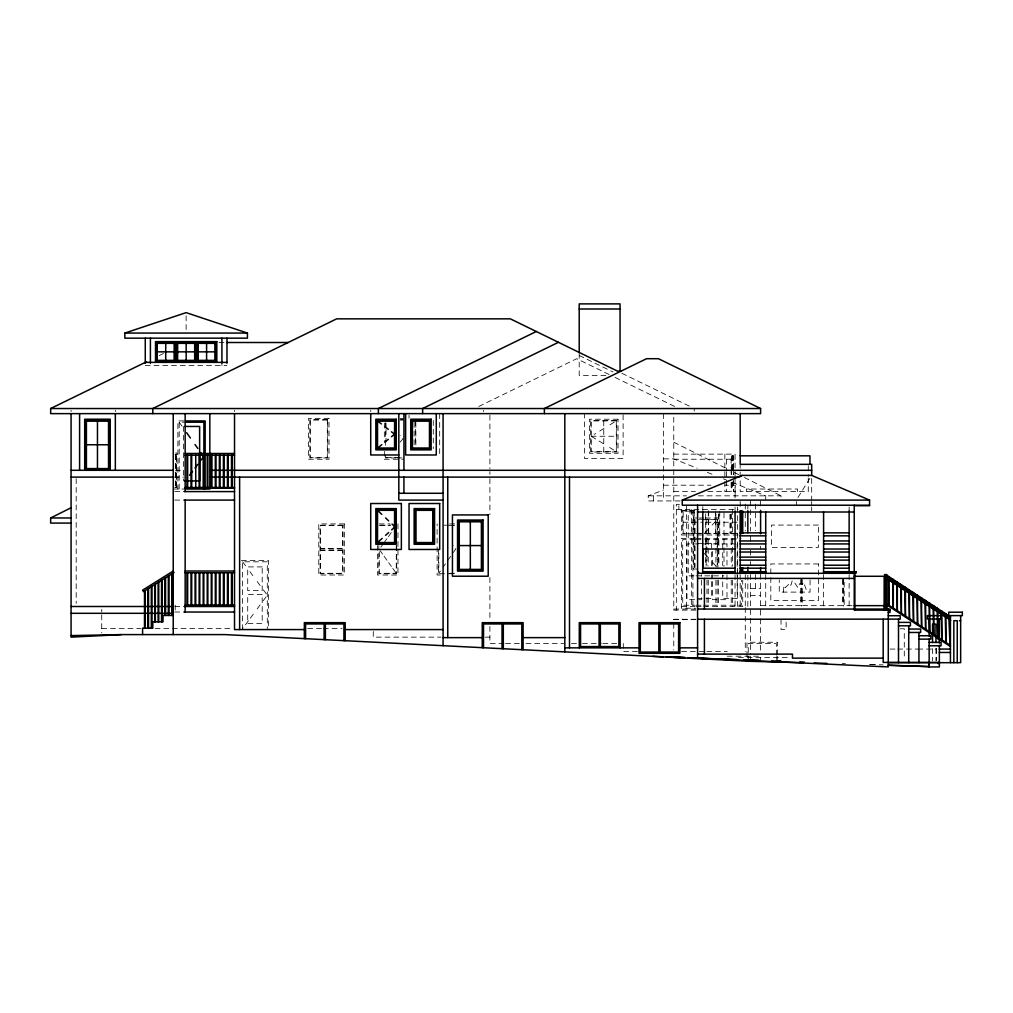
<?xml version="1.0" encoding="UTF-8"?>
<svg xmlns="http://www.w3.org/2000/svg" width="1013" height="1013" viewBox="0 0 1013 1013"><rect width="100%" height="100%" fill="white"/><g stroke="black" fill="none" stroke-linecap="round" stroke-linejoin="round"><path stroke-width="0.75" stroke-dasharray="5 3.75" d="M373.328 631.466L373.227 637.139L441.022 637.139M735.058 495.838L735.286 485.202L724.852 485.202M783.315 592.111L784.011 585.514L785.189 587.667L789.823 583.311L790.026 585.058L790.963 585.083L792.204 580.816L793.799 581.449L797.965 587.717L799.586 583.653L802.613 584.159L803.727 582.45L806.513 590.541L806.082 592.111M797.94 497.535L810.615 477.11M440.402 571.028L438.819 573.295L438.819 550.236M443.162 567.077L445.441 563.798M447.822 560.404L450.62 556.39M453.292 552.554L455.85 548.881L453.292 545.412M380.901 547.121L382.572 544.791M384.066 542.702L387.029 538.549M388.372 536.687L391.575 532.18M248.426 620.754L242.614 628.63L242.614 561.81L267.293 561.81L267.293 628.63M250.3 618.209L255.111 611.713M257.175 608.914L261.227 603.431M263.127 600.861L267.293 595.213L263.127 589.566M400.034 442.149L403.073 438.794L400.034 435.451M704.428 533.42L709.353 528.115M712.114 525.127L717.191 519.669L698.21 519.669M595.745 439.022L591.199 436.248L595.745 433.475M599.721 431.044L606.445 426.942M609.953 424.802L616.309 420.927L616.309 451.57L591.199 451.57L591.199 420.927L616.309 420.927M159.218 355.576L163.448 353.512M478.832 406.454L576.726 358.703L609.357 374.62M680.065 500.941L648.231 500.941L648.231 495.838L663.553 490.001M218.998 342.508L225.291 342.508M145.264 365.414L226.988 365.414M605.913 375.392L579.208 375.392L579.208 352.435M400.059 418.369L403.199 418.369M400.515 419.648L403.503 419.648M399.97 420.066L403.073 420.066M183.961 420.927L177.908 420.927L177.908 489.026M179.187 489.026L179.187 422.206L183.822 422.206M591.199 436.248L616.309 436.248M673.772 454.128L735.058 454.128L735.058 477.11M174.983 454.698L176.908 454.698L176.908 453.001L174.983 453.001L175.578 454.976M386.042 457.521L403.073 457.521M396.045 457.952L385.624 457.952L385.624 451.823M397.539 457.952L402.009 457.952M663.553 458.864L673.772 458.864L697.121 468.259M384.345 459.231L403.199 459.231M673.772 459.231L735.058 459.231M175.376 470.298L183.277 470.298M174.084 477.11L183.568 477.11M663.553 485.202L710.923 485.202M173.236 489.026L183.822 489.026M174.717 491.584L184.227 491.584M673.772 491.584L695.437 491.584M707.821 491.584L735.058 491.584M648.231 495.838L686.396 495.838M698.362 495.838L781.036 495.838L781.036 499.662M174.717 500.093L184.227 500.093M679.47 504.347L676.329 504.347L676.329 610.117M676.329 509.45L738.084 509.45M694.969 510.729L682.711 510.729L682.711 533.712L694.969 533.712M694.601 510.843L678.875 510.843L678.875 505.728M694.462 512.857L688.245 512.857L688.245 575.853L694.462 575.853M693.348 517.972L697.856 517.972M699.363 517.972L703.87 517.972M705.365 517.972L718.888 517.972M699.223 519.238L703.82 519.238M705.352 519.238L717.609 519.238L717.609 567.761M683.142 522.227L702.11 522.227M705.998 522.227L737.857 522.227M379.103 523.924L390.106 523.924M449.696 523.924L455.977 523.924M380.306 525.203L390.727 525.203M444.352 525.203L453.292 525.203M379.242 525.633L390.068 525.633M449.658 525.633L455.85 525.633M702.11 533.294L683.142 533.294L683.142 511.16L694.209 511.16L694.209 533.294M705.998 533.294L741.022 533.294M695.994 533.712L741.453 533.712M738.084 534.991L681.432 534.991L681.432 509.45M694.956 538.397L681.432 538.397L681.432 608.205L695.361 608.205M696.159 538.397L741.225 538.397M694.969 539.676L682.711 539.676L682.711 605.217L694.969 605.217M695.994 539.676L738.388 539.676M698.21 543.5L702.959 543.5M706.124 543.5L717.191 543.5M735.742 543.93L712.506 543.93L712.506 546.906M320.07 548.831L343.052 548.831M320.07 550.097L343.052 550.097M241.335 560.531L268.572 560.531L268.572 628.63M697.856 569.04L693.348 569.04L693.348 511.16M396.26 545.614L396.26 573.295L379.242 573.295L379.242 549.464M449.658 573.295L455.85 573.295M453.292 573.725L438.401 573.725L438.401 550.249M440.262 575.004L437.122 575.004L437.122 523.924M696.02 575.853L723.991 575.853M750.392 588.616L760.598 588.616M750.392 595.429L760.598 595.429M697.185 598.417L711.658 598.417L711.658 575.067M695.994 605.217L702.629 605.217M703.655 605.217L741.453 605.217L741.453 580.246M760.598 605.647L800.701 605.647L800.701 579.373M851.92 605.647L844.171 605.647L844.171 579.373M174.806 606.496L184.227 606.496M681.432 606.496L694.956 606.496M696.159 606.496L702.465 606.496M703.668 606.496L742.719 606.496L742.719 580.183M673.772 609.054L695.88 609.054M695.88 610.117L673.772 610.117L673.772 413.633M174.717 612.029L185.151 612.029M695.88 619.272L673.772 619.272L673.772 649.89M673.772 619.475L695.855 619.475M101.731 628.63L140.946 628.63M155.052 628.63L170.741 628.63M172.311 628.63L233.484 628.63M307.686 628.63L321.767 628.63M323.324 628.63L342.103 628.63M900.24 628.769L904.28 628.769L904.28 658.994M485.176 637.139L489.899 637.139M504.018 643.546L489.899 643.546L489.899 626.161M505.588 643.546L519.72 643.546M525.988 643.546L563.659 643.546M571.497 643.546L580.918 643.546M582.488 643.546L601.317 643.546M602.887 643.546L620.146 643.546M889.996 649.067L897.087 649.067M897.708 649.067L917.474 649.067M917.765 649.067L936.443 649.067M637.456 651.625L623.286 651.625L623.286 643.546M681.559 651.625L705.187 651.625M706.77 651.625L727.245 651.625M727.245 656.209L760.598 656.209L760.598 660.033M738.439 657.412L790.495 657.412M842.221 663.414L845.374 663.528M870.585 664.439L883.184 664.895M869.407 664.515L877.271 664.807M707.34 472.362L713.177 474.704M723.383 478.82L726.308 479.985M732.146 482.34L765.714 495.838L765.714 499.662M621.843 373.24L689.954 406.454M579.208 355.474L613.017 371.961M615.03 377.393L674.62 406.454M673.772 442.2L725.992 468.31M734.463 472.552L738.692 474.666M744.34 477.49L781.036 495.838M599.088 441.06L606.445 445.555M609.585 447.467L616.309 451.57M703.807 552.933L709.353 558.897M712.848 562.658L716.318 566.406M242.614 561.81L247.716 568.724M249.856 571.623L254.921 578.461M257.175 581.525L261.227 587.008M380.078 550.629L382.572 554.136M384.066 556.226L387.029 560.379M388.65 562.646L391.373 566.457M392.803 568.445L396.26 573.295M179.187 422.206L182.581 426.98M797.586 491.584L797.522 489.026L746.328 489.026L746.328 491.584M936.594 648.472L936.594 660.514M935.961 648.586L935.961 660.881M932.555 648.586L932.555 660.881M849.135 506.994L849.135 510.831M849.135 574.612L849.135 609.054M843.512 579.398L843.512 605.926M843.247 579.398L843.247 605.926M842.575 579.373L842.575 605.647L802.296 605.647L802.296 579.373M823.594 574.612L823.594 605.939M811.679 478.491L811.679 500.093M811.679 501.498L811.679 505.715M811.679 506.994L811.679 510.831M810.058 579.955L810.058 592.111L779.25 592.111L779.25 579.955M808.273 465.853L808.273 476.439M808.273 477.959L808.273 491.584L740.174 491.584L740.174 465.157M801.638 579.398L801.638 605.926M801.372 579.398L801.372 605.926M796.357 501.498L796.357 505.715M786.139 622.185L786.139 629.478L781.036 629.478L781.036 619.475M777.629 654.791L777.629 642.255L746.986 642.255L746.986 658.475M777.629 656.361L777.629 659.501M776.351 655.183L776.351 643.534L748.252 643.534L748.252 659.995M776.351 656.639L776.351 659.564M765.714 574.612L765.714 605.939M760.598 500.941L760.598 508.779M760.598 546.248L760.598 549.198M760.598 574.282L760.598 609.459M760.598 610.117L760.598 652.461M755.495 504.069L755.495 530.685M755.495 574.536L755.495 588.616M750.392 500.941L750.392 531.091M750.392 536.194L750.392 542.183M750.392 550.11L750.392 557.732M750.392 561.557L750.392 565.621M750.392 574.536L750.392 654.639M750.392 656.209L750.392 658.754M747.835 505.918L747.835 509.07M747.835 575.156L747.835 606.622M745.277 504.081L745.277 530.736M745.277 574.65L745.277 606.015M745.277 607.585L745.277 651.498M740.174 501.498L740.174 512.008M740.174 574.548L740.174 606.027M737.616 506.905L737.616 573.624M737.616 575.194L737.616 606.496M737.185 543.93L737.185 570.395M737.185 571.952L737.185 598.417L722.725 598.417L722.725 575.067M735.058 478.453L735.058 497.826M735.058 506.994L735.058 509.552M735.058 574.612L735.058 609.054M733.577 468.259L733.577 455.825L731.12 455.825L731.12 468.259M733.577 469.817L733.577 474.477M733.577 480.694L733.577 491.584M733.361 455.825L733.361 474.628M733.361 480.795L733.361 491.584M732.513 455.825L732.513 471.222M732.513 482.011L732.513 488.177L732.196 482.011M732.513 509.45L732.513 534.991M732.513 538.397L732.513 566.254M732.513 580.183L732.513 606.496M732.196 455.825L732.196 471.222M731.665 455.825L731.665 470.298M731.665 471.653L731.665 474.388M731.665 482.897L731.665 491.584M731.234 513.794L731.234 533.712M731.234 539.676L731.234 566.014M731.234 580.132L731.234 605.217M731.12 469.817L731.12 474.477M731.12 482.251L731.12 491.584M730.804 514.313L730.804 533.294M729.955 514.313L729.955 533.294M726.979 543.93L726.979 546.906M726.979 551.439L726.979 565.457M726.979 574.789L726.979 599.683L712.506 599.683L712.506 574.789M726.549 459.231L726.549 470.298M726.549 471.653L726.549 491.584M724.852 454.128L724.852 479.997M724.852 481.454L724.852 491.584M723.991 512.857L723.991 566.406M722.725 543.93L722.725 565.723M719.736 511.16L719.736 533.712M718.888 514.313L718.888 565.95M718.458 513.794L718.458 533.712M718.458 539.676L718.458 566.204M718.458 580.246L718.458 605.217M717.191 519.669L717.191 567.343M717.191 580.183L717.191 606.496M715.912 513.794L715.912 533.712M715.912 539.676L715.912 566.204M715.912 580.246L715.912 605.217M715.482 511.16L715.482 533.294M712.506 551.439L712.506 565.457M711.658 565.723L711.658 543.93L686.966 543.93L686.966 599.683L701.439 599.683L701.439 574.789M708.669 511.16L708.669 533.294M708.252 510.729L708.252 533.712M708.252 539.676L708.252 566.014M708.252 580.132L708.252 605.217M706.973 538.397L706.973 566.102M706.973 580.082L706.973 606.496M706.124 519.669L706.124 549.464M706.124 550.958L706.124 567.343M705.694 513.794L705.694 533.712M705.694 539.676L705.694 566.014M702.807 506.563L702.807 512.008M695.057 519.669L695.057 567.343M694.627 519.238L694.627 567.761M694.209 408.53L694.209 411.075M692.93 510.729L692.93 533.712M692.93 539.676L692.93 605.217M691.651 509.45L691.651 534.991M691.651 538.397L691.651 606.496M686.535 505.918L686.535 608.205M663.553 413.633L663.553 500.941M653.347 495.838L653.347 500.941M623.122 414.899L623.122 458.383L584.387 458.383L584.387 413.633M603.761 420.927L603.761 451.57M489.899 415.203L489.899 468.728M489.899 471.653L489.899 474.388M489.899 478.68L489.899 514.794M489.899 577.524L489.899 619.994M483.404 410.227L483.404 411.557M439.68 413.633L439.68 454.976M433.285 420.496L433.285 448.594M415.837 422.434L415.837 445.138M415.419 420.496L415.419 445.467M414.14 422.282L414.14 445.264M409.037 415.165L409.037 418.23M397.97 523.924L397.97 575.004L377.532 575.004L377.532 545.589M396.691 545.551L396.691 573.725L378.811 573.725L378.811 545.551M386.042 423.193L386.042 427.879M386.042 429.436L386.042 441.921M385.624 422.712L385.624 445.695M384.345 423.079L384.345 441.947M384.345 451.367L384.345 456.091M370.72 410.227L370.72 411.557M234.522 410.227L234.522 411.557M221.91 363.211L221.91 365.414M186.126 315.777L186.126 333.062M183.442 426.46L183.442 480.934M175.945 454.698L175.945 487.05M175.629 454.698L175.629 487.05M175.211 605.09L175.198 612.105M115.343 410.227L115.343 411.557M101.731 609.345L101.731 611.991M101.731 614.84L101.731 632.821M76.19 478.68L76.19 603.343M71.075 410.227L71.075 411.557M329.01 418.369L308.585 418.369L308.585 459.231L329.01 459.231L329.01 418.369M618.019 419.217L589.503 419.217L589.503 453.267L618.019 453.267L618.019 419.217M327.731 419.648L309.864 419.648L309.864 457.952L327.731 457.952L327.731 419.648M327.313 420.066L310.282 420.066L310.282 457.521L327.313 457.521L327.313 420.066M616.74 420.496L590.769 420.496L590.769 451.988L616.74 451.988L616.74 420.496M177.009 487.05L174.983 487.684L177.009 487.05M344.331 523.924L318.791 523.924L318.791 575.004L344.331 575.004L344.331 523.924M818.415 525.076L771.488 525.076L771.488 547.375L818.415 547.375L818.415 525.076M343.052 525.203L320.07 525.203L320.07 573.725L343.052 573.725L343.052 525.203M342.635 525.633L320.501 525.633L320.501 548.4L342.635 548.4L342.635 525.633M342.635 550.528L320.501 550.528L320.501 573.295L342.635 573.295L342.635 550.528M818.491 563.937L770.817 563.937L770.817 600.544L818.491 600.544L818.491 563.937M262.19 566.913L247.716 566.913L247.716 590.642L262.19 590.642L262.19 566.913M262.19 594.454L247.716 594.454L247.716 623.527L262.19 623.527L262.19 594.454M176.376 487.05L176.376 454.698L176.262 487.05"/><path stroke-width="1.5" d="M929.149 662.413L929.149 666.934L939.368 666.934L939.368 645.294M702.807 512.008L702.705 573.295L702.705 571.699L735.058 571.699M886.806 577.359L886.223 578.258L950.701 620.349M189.558 475.249L192.508 471.324M195.003 468.006L197.801 464.309M200.688 460.459L203.588 456.61L200.688 452.52M377.532 542.563L394.564 542.563L394.564 510.324L377.532 510.324L377.532 542.563L382.142 538.422M385.573 535.333L388.663 532.547M391.664 529.837L394.981 526.849L392.044 524.063M377.532 448.164L394.564 448.164L394.564 420.927L377.532 420.927L377.532 448.164L381.812 444.656M384.763 442.238L388.296 439.351M391.461 436.755L394.564 434.21M173.679 572.738L143.491 591.605L142.592 590.161L173.185 571.041L173.818 572.738M71.075 523.075L50.65 523.075L50.65 517.972L71.075 507.754M544.386 413.633L544.386 408.53L646.535 358.703L658.45 358.703L760.598 408.53L760.598 413.633L50.65 413.633L50.65 408.53L146.518 361.768M536.295 331.504L378.381 408.53L378.381 413.633M558.429 342.305L422.649 408.53L422.649 413.633M854.238 505.715L869.559 505.715L869.559 500.093L811.679 475.401L742.086 475.401L738.54 477.11L209.83 477.11M869.559 505.234L682.268 505.196L682.268 500.093L742.086 475.401M124.84 333.062L186.126 312.637L247.425 333.062L247.425 338.165L124.84 338.165L124.84 333.062L247.425 333.062M71.075 635.607L121.307 634.594M579.208 309.003L620.057 309.003M226.861 342.508L288.148 342.508M157.218 351.853L174.236 351.853M177.642 351.853L194.673 351.853M198.079 351.853L215.098 351.853M145.264 362.375L226.988 362.375M620.994 371.163L617.588 371.163L510.337 318.842L336.671 318.842L152.798 408.53L152.798 413.633M50.65 408.53L760.598 408.53M185.48 420.927L205.158 420.927L205.158 489.026M185.366 422.206L203.879 422.206L203.879 489.026M184.923 426.46L199.624 426.46L199.624 480.934L184.923 480.934M86.409 444.758L108.53 444.758M185.151 453.482L234.522 453.482M398.818 454.976L370.72 454.976L370.72 413.633M185.151 455.192L234.522 455.192M740.174 455.825L809.969 455.825L809.969 464.334M71.075 470.298L173.236 470.298M209.83 470.298L811.679 470.298M71.075 477.11L173.236 477.11M185.151 487.532L234.522 487.532M185.151 488.177L234.522 488.177M185.366 489.026L209.83 489.026L209.83 413.633M184.227 491.584L234.522 491.584M398.818 493.28L443.086 493.28M184.227 500.093L234.522 500.093M443.086 500.093L398.818 500.093L398.818 413.633M682.268 500.093L869.559 500.093M697.59 512.008L854.238 512.008M50.65 517.972L71.075 517.972M740.174 532.863L765.714 532.863M823.594 532.863L849.135 532.863M740.174 535.839L765.714 535.839M823.594 535.839L849.135 535.839M740.174 540.955L765.714 540.955M823.594 540.955L849.135 540.955M740.174 543.93L765.714 543.93M823.594 543.93L849.135 543.93M459.256 545.576L481.39 545.576M735.058 549.033L702.743 549.033L702.743 568.192L735.058 568.192M740.174 549.033L765.714 549.033M823.594 549.033L849.135 549.033M740.174 552.022L765.714 552.022M823.594 552.022L849.135 552.022M740.174 557.125L765.714 557.125M823.594 557.125L849.135 557.125M740.174 560.1L765.714 560.1M823.594 560.1L849.135 560.1M740.174 565.216L765.714 565.216M823.594 565.216L849.135 565.216M740.174 568.192L765.714 568.192M823.594 568.192L849.135 568.192M185.151 571.028L234.522 571.028M740.174 571.699L765.714 571.699M823.594 571.699L849.135 571.699M854.238 571.699L855.947 571.699L855.947 573.295L697.59 573.295M849.135 571.94L855.947 571.94M697.59 572.066L698.464 572.066L698.464 573.295M702.705 572.016L735.058 572.016M740.174 572.016L765.714 572.016M823.594 572.016L855.947 572.016M185.151 572.738L234.522 572.738M884.463 574.574L886.806 574.574L886.806 610.117M854.238 576.283L886.806 576.283L950.435 617.829M697.59 578.41L854.238 578.41M173.185 605.09L173.236 612.029M185.151 605.078L234.522 605.078M185.151 605.723L234.522 605.723M854.238 605.647L884.463 605.647M71.075 606.496L173.236 606.496M184.227 606.496L234.522 606.496M697.59 609.054L889.996 609.054L889.996 612.46L888.287 612.46M854.238 610.117L889.996 610.117M184.227 612.029L234.522 612.029M71.075 613.308L173.236 613.308M173.236 615.435L163.017 615.435L163.017 621.817L152.798 621.817L152.798 628.199L142.592 628.199L142.592 634.594M888.287 615.727L900.202 615.727L900.202 619.12L697.59 619.272M959.374 620.716L960.653 620.716M898.506 622.387L910.421 622.387L910.421 625.793L898.506 625.793M938.089 624.122L939.368 624.122M908.724 629.06L920.64 629.06L920.64 632.467L908.724 632.467M304.331 629.58L234.522 629.58L234.522 413.633M345.192 629.58L443.086 629.58M918.93 635.733L930.858 635.733L930.858 639.14L918.93 639.14M443.086 637.633L482.239 637.633M523.101 637.633L564.811 637.633M938.089 639.431L939.368 639.431M929.149 642.394L941.064 642.394L941.064 645.8L929.149 645.8M564.811 647.851L639.026 647.851M679.888 647.851L697.59 647.851M939.368 649.067L950.435 649.067M939.368 652.473L950.435 652.473M697.59 654.119L792.47 654.119L792.47 658.133L883.184 658.133M684.826 657.412L673.772 656.905M691.056 658.311L697.59 658.311L697.59 505.196M939.368 662.413L883.184 662.413L883.184 619.272M888.287 662.679L960.653 662.679L960.653 615.613M938.089 663.528L939.368 663.528M803.132 662.654L750.392 661.312L224.886 634.594L122.155 634.594L71.075 637.139L71.075 413.633M814.161 662.996L826.76 663.388M888.198 665.326L929.149 666.617L888.287 665.199M684.674 657.69L673.772 657.285L684.826 657.817M692.461 657.969L715.824 658.817M718.939 658.931L737.641 659.615M746.986 659.944L759.18 660.387M776.351 661.02L780.782 661.172M687.979 657.931L738.502 659.767M743.479 659.944L759.218 660.514M771.564 660.97L781.251 661.312M799.751 661.983L804.449 662.16M652.803 656.348L663.287 656.817M666.288 656.956L676.519 657.412M697.59 658.133L888.287 666.934L888.287 609.054M886.806 575.295L950.435 616.879M886.806 575.966L895.897 581.893M899.785 584.438L904.976 587.831M907.572 589.528L920.564 597.999M923.16 599.696L928.351 603.09M930.947 604.786L949.13 616.651M886.806 578.309L949.903 619.513M886.806 603.913L950.435 645.458M886.806 604.938L950.435 646.471M945.23 642.052L945.863 642.483M949.27 644.699L949.903 645.116L949.27 616.119L949.903 646.129M929.048 631.492L929.693 631.922M933.1 634.138L933.733 634.556M937.139 636.772L937.772 637.202M941.178 639.418L941.824 639.836M908.838 618.297L909.471 618.715M912.878 620.931L913.511 621.362M916.917 623.577L917.563 623.995M920.969 626.211L921.602 626.642M925.008 628.858L925.641 629.276M892.656 607.737L893.301 608.155M896.708 610.37L897.341 610.801M900.747 613.017L901.393 613.435M904.786 615.651L905.432 616.081M888.616 605.09L889.262 605.685L888.616 576.511L888.616 605.268M377.532 420.927L381.394 423.941M384.763 426.574L388.296 429.322M391.461 431.791L394.981 434.539M377.532 510.324L381.812 514.376M385.573 517.934L388.663 520.859M186.62 432.69L190.406 438.021M195.003 444.504L197.801 448.442M885.97 576.283L886.299 589.794L885.818 576.283M957.247 662.679L957.247 620.716L953.841 620.716L953.841 662.679M950.435 615.613L950.435 662.679M939.368 619.019L939.368 643.04M935.961 642.508L935.961 624.122L932.555 624.122L932.555 642.508M929.149 619.019L929.149 636.063M929.149 639.14L929.149 666.934M918.93 632.467L918.93 662.679M908.724 625.793L908.724 662.679M898.506 619.12L898.506 662.679M886.451 577.841L886.451 610.117M886.236 577.841L886.299 610.117M884.678 605.926L884.678 610.117M884.539 576.283L884.463 610.117M884.387 576.283L884.387 610.117M854.883 573.295L854.883 610.117M854.238 505.196L854.238 571.94M854.238 573.295L854.238 609.054M849.135 510.831L849.135 573.295M823.594 512.008L823.594 573.295M811.679 475.401L811.679 464.334L740.174 464.334L740.174 413.633M765.714 512.008L765.714 573.295M760.598 510.337L760.598 533.838M760.598 567.559L760.598 572.066M747.835 510.641L747.835 532.673M747.835 567.293L747.835 572.003M742.719 510.957L742.719 533.484M742.719 567.799L742.719 572.446M741.453 510.729L741.453 533.712M741.453 567.761L741.453 572.446M741.022 511.16L741.022 533.294M740.174 510.729L740.174 573.295M735.058 510.831L735.058 573.295M704.415 578.41L704.415 609.054M704.415 619.272L704.415 654.119M620.057 370.821L620.057 303.887L579.208 303.887L579.208 352.435M620.146 647.851L620.146 622.666L579.284 622.666L579.284 647.851M569.496 477.11L569.496 647.851M564.811 413.633L564.811 651.878M523.101 649.751L523.101 622.666L482.239 622.666L482.239 647.674M521.822 649.688L521.822 623.945L503.309 623.945L503.309 648.738M502.03 648.675L502.03 623.945L483.518 623.945L483.518 647.738M470.323 521.733L470.323 569.407M447.759 477.11L447.759 637.633M443.086 413.633L443.086 645.686M436.274 413.633L436.274 454.976L405.631 454.976L405.631 413.633M403.934 413.633L403.934 470.298M403.934 477.11L403.934 493.28M345.192 640.71L345.192 622.666L304.331 622.666L304.331 638.633M343.914 640.71L343.914 623.945L325.388 623.945L325.388 639.697M324.122 639.634L324.122 623.945L305.597 623.945L305.597 638.697M239.625 477.11L239.625 629.58M232.129 455.192L232.129 487.532M232.129 572.738L232.129 605.078M231.496 455.192L231.496 487.532M231.496 572.738L231.496 605.078M228.09 455.192L228.09 487.532M228.09 572.738L228.09 605.078M227.444 455.192L227.444 487.532M227.444 572.738L227.444 605.078M226.988 338.165L226.988 363.211M224.05 455.192L224.05 487.532M224.05 572.738L224.05 605.078M223.404 455.192L223.404 487.532M223.404 572.738L223.404 605.078M221.91 338.165L221.91 363.211M219.998 455.192L219.998 487.532M219.998 572.738L219.998 605.078M219.365 455.192L219.365 487.532M219.365 572.738L219.365 605.078M215.959 455.192L215.959 487.532M215.959 572.738L215.959 605.078M215.313 455.192L215.313 487.532M215.313 572.738L215.313 605.078M211.92 455.192L211.92 487.532M211.92 572.738L211.92 605.078M211.274 455.192L211.274 487.532M211.274 572.738L211.274 605.078M207.868 455.192L207.868 487.532M207.868 572.738L207.868 605.078M207.234 455.192L207.234 487.532M207.234 572.738L207.234 605.078M206.589 343.344L206.589 360.362M203.828 572.738L203.828 605.078M203.195 455.192L203.195 487.532M203.195 572.738L203.195 605.078M199.789 455.192L199.789 487.532M199.789 572.738L199.789 605.078M199.143 455.192L199.143 487.532M199.143 572.738L199.143 605.078M196.37 341.634L196.37 362.072M195.737 455.192L195.737 487.532M195.737 572.738L195.737 605.078M195.104 572.738L195.104 605.078M191.698 455.192L191.698 487.532M191.698 572.738L191.698 605.078M191.064 455.192L191.064 487.532M191.064 572.738L191.064 605.078M187.658 455.192L187.658 487.532M187.658 572.738L187.658 605.078M187.012 455.192L187.012 487.532M187.012 572.738L187.012 605.078M186.164 343.344L186.164 360.362M185.151 413.633L185.151 491.584M185.151 500.093L185.151 612.029M175.945 341.634L175.945 362.072M173.236 413.633L173.236 634.594M172.375 573.548L172.375 615.435M171.741 573.953L171.741 615.435M168.981 575.675L168.981 615.435M168.335 576.08L168.335 615.435M165.727 343.344L165.727 360.362M165.575 577.803L165.575 615.435M164.929 578.208L164.929 615.435M162.169 579.93L162.169 621.817M161.523 580.335L161.523 621.817M158.762 582.057L158.762 621.817M158.117 582.462L158.117 621.817M155.356 584.197L155.356 621.817M154.71 584.59L154.71 621.817M151.95 586.324L151.95 628.199M151.317 586.717L151.317 628.199M150.405 338.165L150.405 363.211M148.544 588.452L148.544 628.199M147.911 588.844L147.911 628.199M145.264 338.165L145.264 363.338M145.138 590.579L145.138 628.199M144.504 590.972L144.504 628.199M115.343 413.633L115.343 470.298M110.24 470.298L110.24 419.217L84.699 419.217L84.699 470.298M97.463 420.927L97.463 468.588M79.596 413.633L79.596 470.298M216.807 341.634L155.508 341.634L155.508 362.072L216.807 362.072L216.807 341.634M174.667 342.913L156.787 342.913L156.787 360.793L174.667 360.793L174.667 342.913M195.091 342.913L177.224 342.913L177.224 360.793L195.091 360.793L195.091 342.913M215.528 342.913L197.649 342.913L197.649 360.793L215.528 360.793L215.528 342.913M174.236 343.344L157.218 343.344L157.218 360.362L174.236 360.362L174.236 343.344M194.673 343.344L177.642 343.344L177.642 360.362L194.673 360.362L194.673 343.344M215.098 343.344L198.079 343.344L198.079 360.362L215.098 360.362L215.098 343.344M396.26 419.217L375.836 419.217L375.836 449.861L396.26 449.861L396.26 419.217M431.158 419.217L410.734 419.217L410.734 449.861L431.158 449.861L431.158 419.217M108.961 420.496L85.978 420.496L85.978 469.019L108.961 469.019L108.961 420.496M394.981 420.496L377.115 420.496L377.115 448.594L394.981 448.594L394.981 420.496M429.892 420.496L412.012 420.496L412.012 448.594L429.892 448.594L429.892 420.496M108.53 420.927L86.409 420.927L86.409 468.588L108.53 468.588L108.53 420.927M429.461 420.927L412.43 420.927L412.43 448.164L429.461 448.164L429.461 420.927M401.363 503.512L370.72 503.512L370.72 549.477L401.363 549.477L401.363 503.512M439.68 503.512L409.037 503.512L409.037 549.477L439.68 549.477L439.68 503.512M396.26 508.615L375.836 508.615L375.836 544.272L396.26 544.272L396.26 508.615M434.564 508.615L414.14 508.615L414.14 544.272L434.564 544.272L434.564 508.615M394.981 509.894L377.115 509.894L377.115 542.993L394.981 542.993L394.981 509.894M433.285 509.894L415.419 509.894L415.419 542.993L433.285 542.993L433.285 509.894M432.868 510.324L415.837 510.324L415.837 542.563L432.868 542.563L432.868 510.324M488.203 514.933L452.444 514.933L452.444 576.22L488.203 576.22L488.203 514.933M483.087 520.036L457.547 520.036L457.547 571.117L483.087 571.117L483.087 520.036M481.808 521.315L458.826 521.315L458.826 569.838L481.808 569.838L481.808 521.315M481.39 521.733L459.256 521.733L459.256 569.407L481.39 569.407L481.39 521.733M962.35 612.207L948.725 612.207L948.725 615.613L962.35 615.613L962.35 612.207M941.064 615.613L927.452 615.613L927.452 619.019L941.064 619.019L941.064 615.613M679.888 622.666L639.026 622.666L639.026 653.322L679.888 653.322L679.888 622.666M599.076 623.945L580.563 623.945L580.563 646.573L599.076 646.573L599.076 623.945M618.867 623.945L600.354 623.945L600.354 646.573L618.867 646.573L618.867 623.945M658.817 623.945L640.305 623.945L640.305 652.043L658.817 652.043L658.817 623.945M678.609 623.945L660.096 623.945L660.096 652.043L678.609 652.043L678.609 623.945M893.301 579.575L892.656 579.157L893.301 608.382L893.301 579.575M897.341 582.209L896.708 581.791L897.341 611.08L897.341 582.209M901.393 584.856L900.747 584.438L901.393 613.777L901.393 584.856M905.432 587.489L904.786 587.071L905.432 616.474L905.432 587.489M909.471 590.136L908.838 589.718L909.471 619.171L909.471 590.136M913.511 592.77L912.878 592.352L913.511 621.868L913.511 592.77M917.563 595.416L916.917 594.998L917.563 624.565L917.563 595.416M921.602 598.05L920.969 597.632L921.602 627.25L921.602 598.05M925.641 600.696L925.008 600.278L925.641 629.947L925.641 600.696M929.693 603.33L929.048 602.912L929.693 632.644L929.693 603.33M933.733 605.977L933.1 605.559L933.733 635.341L933.733 605.977M937.772 608.61L937.139 608.193L937.772 638.038L937.772 608.61M941.824 611.257L941.178 610.839L941.824 640.735L941.824 611.257M945.863 613.891L945.23 613.473L945.863 643.432L945.863 613.891"/></g></svg>
